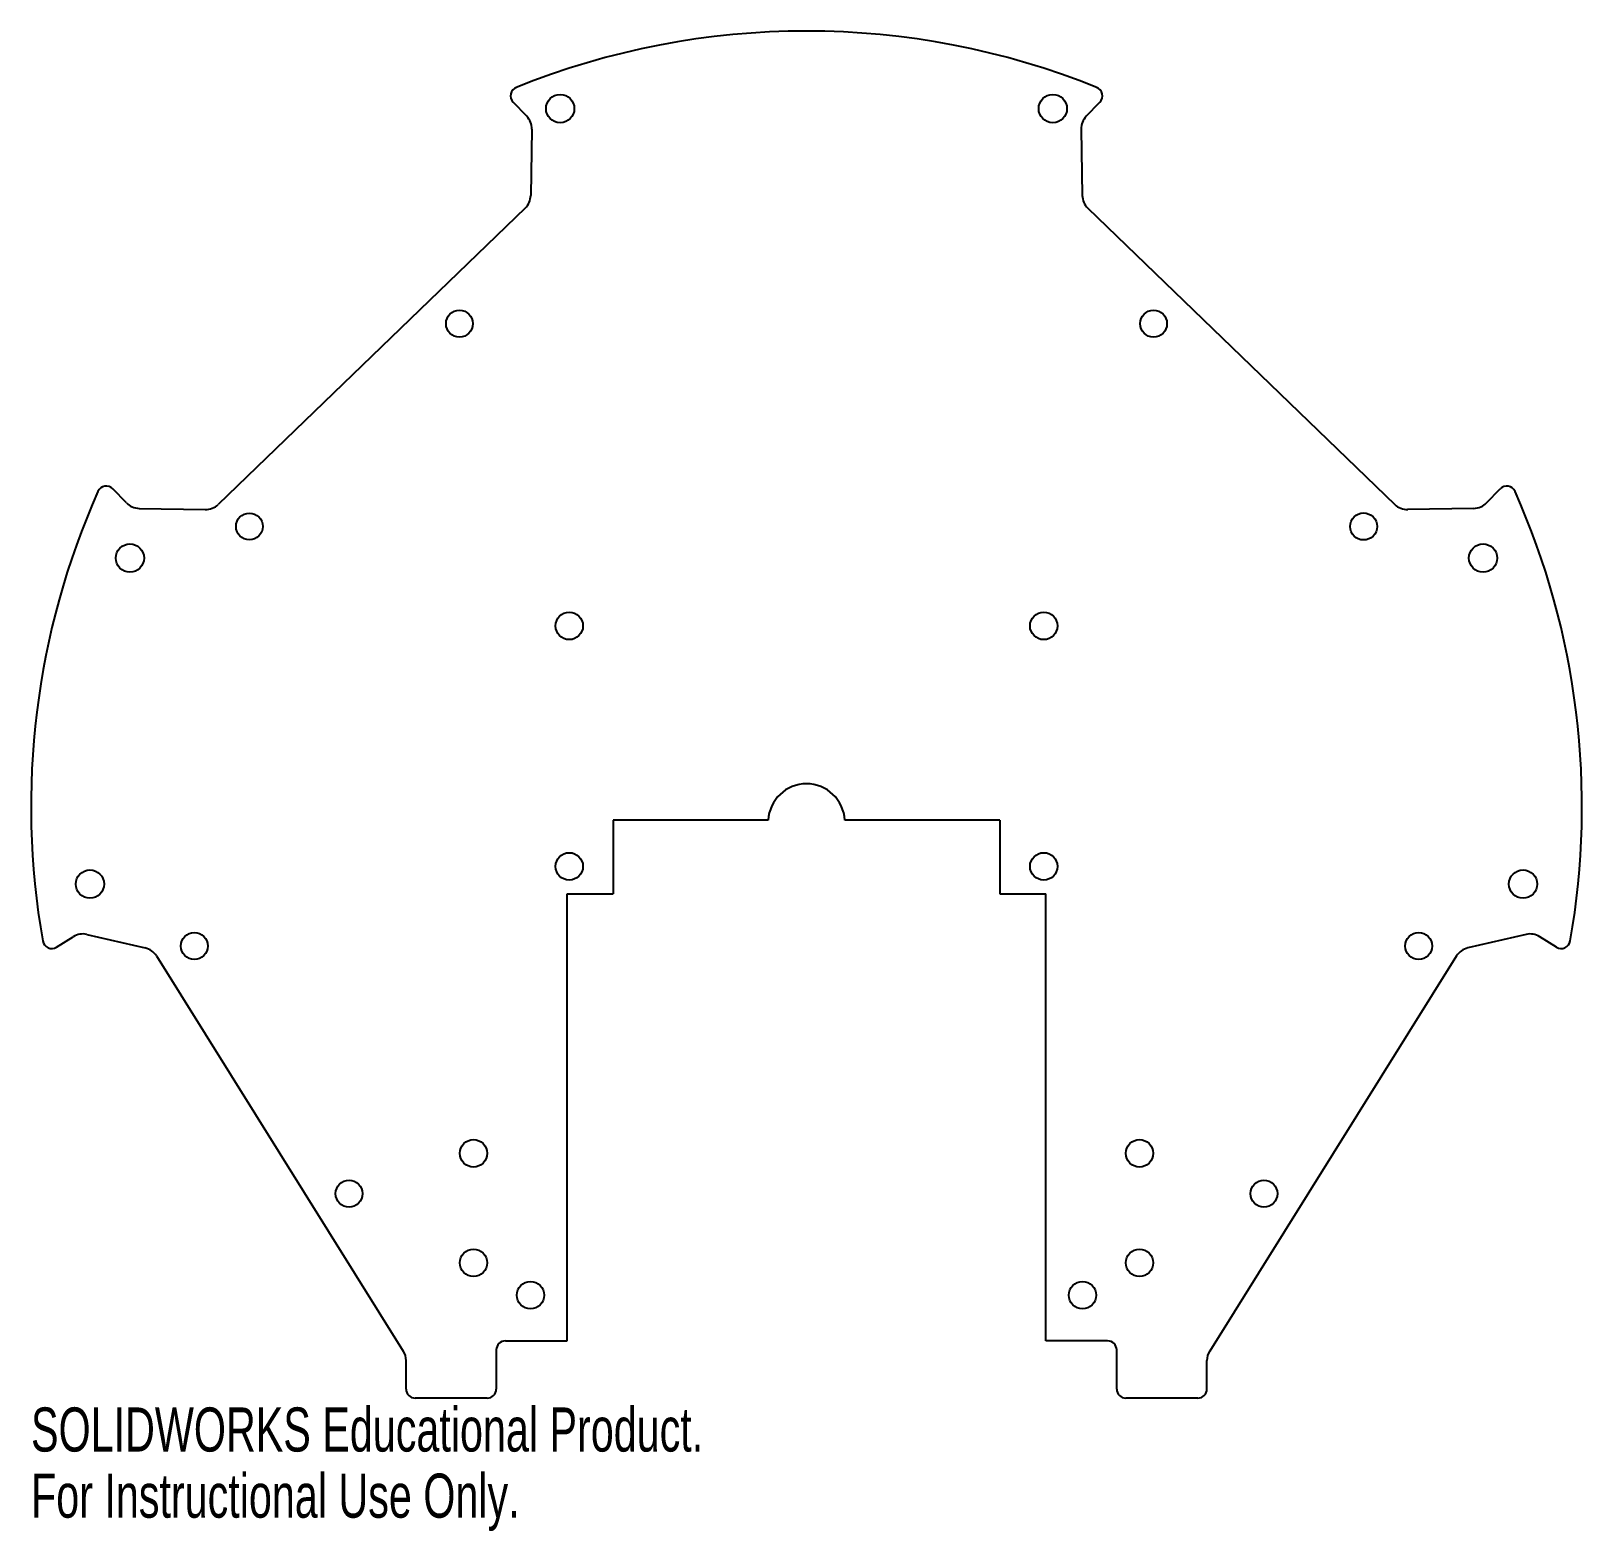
# Model space of a CAD drawing. Header units: millimetres. Extents: x -85 to 85, y -79 to 85.
import ezdxf

# ---------------------------------------------------------------- set-up
doc = ezdxf.new("R2010")
doc.units = ezdxf.units.MM
doc.styles.add('SLDTEXTSTYLE0', font='TXT', dxfattribs={"width": 0.7})

msp = doc.modelspace()

# ---------------------------------------------------------------- linework, layer by layer
at = {"color": 7, "linetype": 'Continuous', "lineweight": 25}
for p, q in [((-30.67, 75.66), (-32.15, 77.2)), ((30.67, 75.66), (32.15, 77.2)), ((-30.1, 74.24), (-30.23, 66.99)), ((30.1, 74.24), (30.23, 66.99)), ((-30.84, 65.58), (-64.47, 33.11)), ((30.84, 65.58), (64.47, 33.11)), ((-74.54, 33.29), (-76.03, 34.83)), ((74.54, 33.29), (76.03, 34.83)), ((-73.14, 32.68), (-65.89, 32.55)), ((73.14, 32.68), (65.89, 32.55)), ((-21.2, -1.5), (-21.2, -9.55)), ((-4.2, -1.5), (-21.2, -1.5)), ((21.2, -1.5), (4.2, -1.5)), ((21.2, -1.5), (21.2, -9.55)), ((-26.25, -58.55), (-26.25, -9.55)), ((-26.25, -9.55), (-21.2, -9.55)), ((21.2, -9.55), (26.25, -9.55)), ((26.25, -58.55), (26.25, -9.55)), ((-82.2, -15.4), (-80.38, -14.26)), ((-78.87, -14.01), (-72.5, -15.48)), ((78.87, -14.01), (72.5, -15.48)), ((82.2, -15.4), (80.38, -14.26)), ((-71.25, -16.37), (-44.2, -59.67)), ((71.25, -16.37), (44.2, -59.67)), ((-33, -58.55), (-26.25, -58.55)), ((33, -58.55), (26.25, -58.55)), ((-43.89, -63.83), (-43.89, -60.72)), ((-34, -59.55), (-34, -63.83)), ((34, -63.83), (34, -59.55)), ((43.89, -63.83), (43.89, -60.72)), ((-35, -64.83), (-42.89, -64.83)), ((42.89, -64.83), (35, -64.83))]:
    msp.add_line(p, q, dxfattribs=at)
for centre, radius in [((-27, 76.5), 1.55), ((27, 76.5), 1.55), ((-38.04, 52.93), 1.47), ((38.04, 52.93), 1.47), ((-61.06, 30.7), 1.47), ((61.06, 30.7), 1.48), ((-74.16, 27.24), 1.55), ((74.16, 27.24), 1.55), ((-26, 19.8), 1.5), ((26, 19.8), 1.5), ((-26, -6.55), 1.5), ((26, -6.55), 1.5), ((-78.54, -8.49), 1.55), ((78.54, -8.49), 1.55), ((-67.1, -15.28), 1.48), ((67.1, -15.28), 1.48), ((-36.5, -38), 1.5), ((36.5, -38), 1.5), ((-50.14, -42.42), 1.47), ((50.14, -42.42), 1.47), ((-36.5, -50), 1.5), ((36.5, -50), 1.5), ((-30.25, -53.55), 1.5), ((30.25, -53.55), 1.5)]:
    msp.add_circle(centre, radius, dxfattribs=at)
for centre, radius, start, end in [((0, 0), 85, 68.0243, 111.9757), ((-31.43, 77.9), 1, 111.9757, 224), ((31.43, 77.9), 1, 316, 68.0243), ((-32.1, 74.27), 2, 359, 44), ((32.1, 74.27), 2, 136, 181), ((-32.23, 67.02), 2, 314, 359), ((32.23, 67.02), 2, 181, 226), ((0, 0), 85, 156.0243, 189.9757), ((-76.75, 34.13), 1, 44, 156.0243), ((76.75, 34.13), 1, 23.9757, 136), ((0, 0), 85, 350.0243, 23.9757), ((-73.11, 34.68), 2, 224, 269), ((-65.86, 34.55), 2, 269, 314), ((65.86, 34.55), 2, 226, 271), ((73.11, 34.68), 2, 271, 316), ((0, -1.7), 4.2, 2.7294, 177.2706), ((-82.73, -14.55), 1, 189.9757, 302), ((-79.32, -15.96), 2, 77, 122), ((79.32, -15.96), 2, 58, 103), ((82.73, -14.55), 1, 238, 350.0243), ((-72.95, -17.43), 2, 32, 77), ((72.95, -17.43), 2, 103, 148), ((-33, -59.55), 1, 90, 180), ((33, -59.55), 1, 0, 90), ((-45.89, -60.72), 2, 0, 32), ((45.89, -60.72), 2, 148, 180), ((-42.89, -63.83), 1, 180, 270), ((-35, -63.83), 1, 270, 0), ((35, -63.83), 1, 180, 270), ((42.89, -63.83), 1, 270, 0)]:
    msp.add_arc(centre, radius, start, end, dxfattribs=at)

# ---------------------------------------------------------------- texts
at = {"color": 7, "linetype": 'Continuous', "char_height": 4.8336, "attachment_point": 1, "style": 'SLDTEXTSTYLE0'}
for s, insert in [('SOLIDWORKS Educational Product.', (-85, -65.85)), ('For Instructional Use Only.', (-85, -73.1))]:
    msp.add_mtext(s, dxfattribs=dict(at, insert=insert))

doc.saveas('drawing.dxf')
